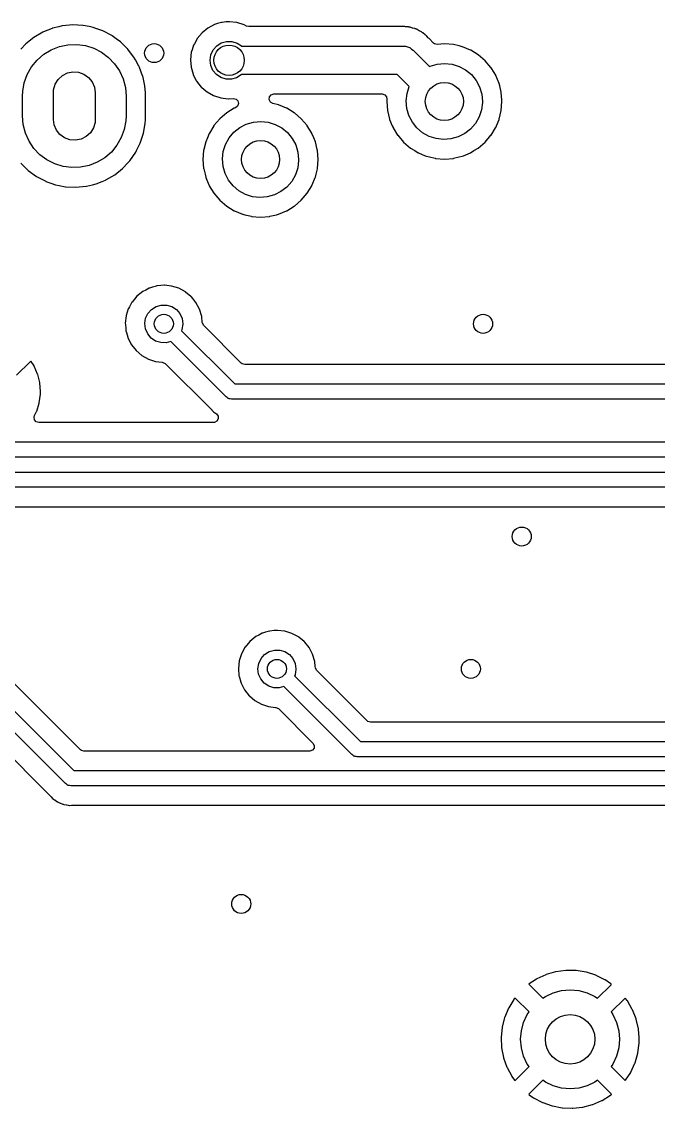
# Model space of a CAD drawing. Extents: x 41 to 172, y -238 to -26.
# Drawn here: x 59.26 to 75.98, y -135.67 to -107.12 of the extents above; entities that cross this region are included whole.
import ezdxf

# ---------------------------------------------------------------- set-up
doc = ezdxf.new("R2010")
doc.units = 0
doc.layers.add('BLACK', color=7, linetype='CONTINUOUS')

msp = doc.modelspace()

# ---------------------------------------------------------------- linework, layer by layer
at = {"layer": 'BLACK', "linetype": 'CONTINUOUS'}
for p, q in [((60.0599, -107.299), (59.8277, -107.393)), ((60.0642, -107.297), (60.0599, -107.299)), ((60.0599, -107.299), (60.0599, -107.299)), ((60.2301, -107.257), (60.0642, -107.297)), ((60.3231, -107.234), (60.2301, -107.257)), ((60.3276, -107.233), (60.3231, -107.234)), ((60.3231, -107.234), (60.3231, -107.234)), ((60.5975, -107.207), (60.3276, -107.233)), ((60.6021, -107.207), (60.5975, -107.207)), ((60.8638, -107.22), (60.6021, -107.207)), ((60.6021, -107.207), (60.6021, -107.207)), ((60.8683, -107.22), (60.8638, -107.22)), ((60.8638, -107.22), (60.8638, -107.22)), ((60.8728, -107.221), (60.8683, -107.22)), ((61.0277, -107.252), (60.8728, -107.221)), ((60.8728, -107.221), (60.8728, -107.221)), ((61.1344, -107.273), (61.0277, -107.252)), ((61.208, -107.299), (61.1344, -107.273)), ((61.3857, -107.362), (61.208, -107.299)), ((64.1491, -107.29), (63.995, -107.414)), ((64.2461, -107.239), (64.1491, -107.29)), ((64.3189, -107.201), (64.2461, -107.239)), ((64.3244, -107.198), (64.3189, -107.201)), ((64.3189, -107.201), (64.3189, -107.201)), ((64.4031, -107.175), (64.3244, -107.198)), ((64.5082, -107.144), (64.4031, -107.175)), ((64.5141, -107.143), (64.5082, -107.144)), ((64.5082, -107.144), (64.5082, -107.144)), ((64.5202, -107.142), (64.5141, -107.143)), ((64.5203, -107.142), (64.5202, -107.142)), ((64.6286, -107.132), (64.5203, -107.142)), ((64.7111, -107.125), (64.6286, -107.132)), ((64.7172, -107.125), (64.7111, -107.125)), ((64.9016, -107.145), (64.7172, -107.125)), ((64.7172, -107.125), (64.7172, -107.125)), ((64.9078, -107.145), (64.9016, -107.145)), ((64.9016, -107.145), (64.9016, -107.145)), ((65.0967, -107.204), (64.9078, -107.145)), ((65.1021, -107.207), (65.0967, -107.204)), ((65.1624, -107.239), (65.1021, -107.207)), ((65.1021, -107.207), (65.1021, -107.207)), ((65.2223, -107.254), (65.1624, -107.239)), ((69.1965, -107.254), (65.2223, -107.254)), ((69.2163, -107.253), (69.1965, -107.254)), ((69.2295, -107.251), (69.2163, -107.253)), ((69.2361, -107.251), (69.2295, -107.251)), ((69.2959, -107.254), (69.2361, -107.251)), ((69.2361, -107.251), (69.2361, -107.251)), ((69.3024, -107.254), (69.2959, -107.254)), ((69.3223, -107.254), (69.3024, -107.254)), ((69.3421, -107.257), (69.3223, -107.254)), ((69.3486, -107.257), (69.3421, -107.257)), ((69.3644, -107.258), (69.3486, -107.257)), ((69.4084, -107.26), (69.3644, -107.258)), ((69.415, -107.261), (69.4084, -107.26)), ((69.4084, -107.26), (69.4084, -107.26)), ((69.4279, -107.264), (69.415, -107.261)), ((69.4474, -107.268), (69.4279, -107.264)), ((69.4607, -107.269), (69.4474, -107.268)), ((69.5239, -107.29), (69.4607, -107.269)), ((69.5302, -107.291), (69.5239, -107.29)), ((69.5837, -107.306), (69.5302, -107.291)), ((69.5944, -107.309), (69.5837, -107.306)), ((69.6002, -107.312), (69.5944, -107.309)), ((69.6003, -107.312), (69.6002, -107.312)), ((69.6063, -107.315), (69.6003, -107.312)), ((69.6246, -107.322), (69.6063, -107.315)), ((69.631, -107.324), (69.6246, -107.322)), ((69.6311, -107.324), (69.631, -107.324)), ((69.6373, -107.326), (69.6311, -107.324)), ((69.6431, -107.33), (69.6373, -107.326)), ((59.5788, -107.536), (59.3671, -107.705)), ((59.8128, -107.399), (59.5788, -107.536)), ((59.8277, -107.393), (59.8128, -107.399)), ((61.3858, -107.362), (61.3857, -107.362)), ((61.3901, -107.363), (61.3858, -107.362)), ((61.63, -107.489), (61.3901, -107.363)), ((61.6337, -107.492), (61.63, -107.489)), ((61.741, -107.57), (61.6337, -107.492)), ((61.8493, -107.649), (61.741, -107.57)), ((63.8649, -107.571), (63.7925, -107.703)), ((63.8678, -107.565), (63.8649, -107.571)), ((63.8649, -107.571), (63.8649, -107.571)), ((63.995, -107.414), (63.8678, -107.565)), ((69.6949, -107.36), (69.6431, -107.33)), ((69.6431, -107.33), (69.6431, -107.33)), ((69.7006, -107.363), (69.6949, -107.36)), ((69.7598, -107.393), (69.7006, -107.363)), ((69.7701, -107.401), (69.7598, -107.393)), ((69.7703, -107.401), (69.7701, -107.401)), ((69.7866, -107.413), (69.7703, -107.401)), ((69.7982, -107.419), (69.7866, -107.413)), ((69.8031, -107.424), (69.7982, -107.419)), ((69.8475, -107.464), (69.8031, -107.424)), ((69.8031, -107.424), (69.8031, -107.424)), ((69.8526, -107.468), (69.8475, -107.464)), ((69.8654, -107.478), (69.8526, -107.468)), ((69.868, -107.481), (69.8654, -107.478)), ((69.882, -107.495), (69.868, -107.481)), ((69.8868, -107.499), (69.882, -107.495)), ((69.8937, -107.505), (69.8868, -107.499)), ((69.9362, -107.544), (69.8937, -107.505)), ((69.9441, -107.554), (69.9362, -107.544)), ((69.9569, -107.569), (69.9441, -107.554)), ((70.0725, -107.685), (69.9569, -107.569)), ((59.3639, -107.709), (59.2392, -107.842)), ((59.3671, -107.705), (59.3639, -107.709)), ((59.8387, -107.981), (60.0353, -107.862)), ((60.0353, -107.862), (60.2492, -107.777)), ((60.2492, -107.777), (60.4743, -107.73)), ((60.4743, -107.73), (60.7041, -107.722)), ((60.7041, -107.722), (60.932, -107.752)), ((60.932, -107.752), (61.1517, -107.82)), ((61.1517, -107.82), (61.3567, -107.924)), ((61.9271, -107.725), (61.8493, -107.649)), ((62.0283, -107.824), (61.9271, -107.725)), ((62.0432, -107.839), (62.0283, -107.824)), ((62.0459, -107.842), (62.0432, -107.839)), ((62.067, -107.87), (62.0459, -107.842)), ((62.0459, -107.842), (62.0459, -107.842)), ((62.2077, -108.054), (62.067, -107.87)), ((63.7331, -107.863), (63.7128, -107.927)), ((63.7707, -107.745), (63.7331, -107.863)), ((63.7726, -107.739), (63.7707, -107.745)), ((63.7707, -107.745), (63.7707, -107.745)), ((63.7925, -107.703), (63.7726, -107.739)), ((64.2258, -107.992), (64.2861, -107.863)), ((64.2861, -107.863), (64.3799, -107.757)), ((64.3799, -107.757), (64.4998, -107.682)), ((64.4998, -107.682), (64.6361, -107.643)), ((64.6361, -107.643), (64.7779, -107.643)), ((64.7779, -107.643), (64.9137, -107.684)), ((64.9137, -107.684), (65.0327, -107.761)), ((65.0327, -107.761), (65.0342, -107.763)), ((65.0342, -107.763), (69.276, -107.763)), ((69.276, -107.763), (69.3142, -107.766)), ((69.3142, -107.766), (69.323, -107.766)), ((69.323, -107.766), (69.3282, -107.768)), ((69.3282, -107.768), (69.3405, -107.769)), ((69.3405, -107.769), (69.3903, -107.786)), ((69.3903, -107.786), (69.441, -107.801)), ((69.441, -107.801), (69.4482, -107.806)), ((69.4482, -107.806), (69.4567, -107.809)), ((69.4567, -107.809), (69.4982, -107.842)), ((69.4982, -107.842), (69.5412, -107.873)), ((69.5412, -107.873), (69.9688, -108.3)), ((70.102, -107.707), (70.0725, -107.685)), ((70.1714, -107.722), (70.102, -107.707)), ((70.358, -107.707), (70.1714, -107.722)), ((70.5947, -107.725), (70.358, -107.707)), ((70.5995, -107.727), (70.5947, -107.725)), ((70.7454, -107.762), (70.5995, -107.727)), ((70.5995, -107.727), (70.5995, -107.727)), ((70.8256, -107.781), (70.7454, -107.762)), ((70.8302, -107.783), (70.8256, -107.781)), ((71.0404, -107.87), (70.8302, -107.783)), ((70.8302, -107.783), (70.8302, -107.783)), ((71.045, -107.872), (71.0404, -107.87)), ((71.0404, -107.87), (71.0404, -107.87)), ((71.0492, -107.874), (71.045, -107.872)), ((71.2432, -107.993), (71.0492, -107.874)), ((59.5192, -108.31), (59.665, -108.132)), ((59.665, -108.132), (59.8387, -107.981)), ((61.3567, -107.924), (61.5412, -108.061)), ((61.5412, -108.061), (61.6999, -108.228)), ((62.2464, -108.124), (62.2077, -108.054)), ((62.3393, -108.291), (62.2464, -108.124)), ((63.7128, -107.927), (63.6907, -108.124)), ((63.6907, -108.124), (63.7073, -108.321)), ((64.204, -108.132), (64.2258, -107.992)), ((64.2224, -108.272), (64.204, -108.132)), ((71.2474, -107.996), (71.2432, -107.993)), ((71.2432, -107.993), (71.2432, -107.993)), ((71.428, -108.15), (71.2474, -107.996)), ((71.5822, -108.331), (71.428, -108.15)), ((59.4054, -108.51), (59.5192, -108.31)), ((60.4591, -108.471), (60.6055, -108.441)), ((60.6055, -108.441), (60.7544, -108.452)), ((60.7544, -108.452), (60.8948, -108.503)), ((61.6999, -108.228), (61.8283, -108.419)), ((61.8283, -108.419), (61.9228, -108.628)), ((62.341, -108.295), (62.3393, -108.291)), ((62.3543, -108.331), (62.341, -108.295)), ((62.341, -108.295), (62.341, -108.295)), ((62.4354, -108.545), (62.3543, -108.331)), ((63.7073, -108.321), (63.723, -108.376)), ((63.723, -108.376), (63.7592, -108.502)), ((64.2795, -108.402), (64.2224, -108.272)), ((64.3707, -108.511), (64.2795, -108.402)), ((69.9688, -108.3), (69.9834, -108.293)), ((69.9834, -108.293), (70.1706, -108.238)), ((70.1706, -108.238), (70.365, -108.22)), ((70.365, -108.22), (70.5591, -108.24)), ((70.5591, -108.24), (70.7455, -108.298)), ((70.7455, -108.298), (70.9172, -108.391)), ((70.9172, -108.391), (71.0676, -108.515)), ((71.5848, -108.335), (71.5822, -108.331)), ((71.662, -108.461), (71.5848, -108.335)), ((71.5848, -108.335), (71.5848, -108.335)), ((71.7062, -108.533), (71.662, -108.461)), ((59.286, -108.952), (59.327, -108.726)), ((59.327, -108.726), (59.4054, -108.51)), ((60.1375, -108.766), (60.2162, -108.639)), ((60.2162, -108.639), (60.3261, -108.538)), ((60.3261, -108.538), (60.4591, -108.471)), ((60.8948, -108.503), (61.0165, -108.589)), ((61.0165, -108.589), (61.1105, -108.705)), ((61.1105, -108.705), (61.1697, -108.842)), ((61.9228, -108.628), (61.9806, -108.851)), ((62.4364, -108.549), (62.4354, -108.545)), ((62.4929, -108.805), (62.4364, -108.549)), ((62.4364, -108.549), (62.4364, -108.549)), ((63.7592, -108.502), (63.7618, -108.511)), ((63.7618, -108.511), (63.7646, -108.517)), ((63.7646, -108.517), (63.8407, -108.665)), ((63.8407, -108.665), (63.8522, -108.687)), ((63.8522, -108.687), (63.975, -108.842)), ((64.4887, -108.589), (64.3707, -108.511)), ((64.6241, -108.632), (64.4887, -108.589)), ((64.7658, -108.634), (64.6241, -108.632)), ((64.9026, -108.597), (64.7658, -108.634)), ((65.0234, -108.523), (64.9026, -108.597)), ((65.0322, -108.513), (65.0234, -108.523)), ((69.1207, -108.513), (65.0322, -108.513)), ((69.4376, -108.83), (69.1207, -108.513)), ((71.0676, -108.515), (71.1909, -108.667)), ((71.1909, -108.667), (71.2825, -108.839)), ((71.7081, -108.538), (71.7062, -108.533)), ((71.7952, -108.748), (71.7081, -108.538)), ((71.7081, -108.538), (71.7081, -108.538)), ((71.7971, -108.752), (71.7952, -108.748)), ((71.8108, -108.81), (71.7971, -108.752)), ((59.28, -109.08), (59.286, -108.952)), ((60.09, -108.99), (60.0959, -108.91)), ((60.09, -109.69), (60.09, -108.99)), ((60.0959, -108.91), (60.1375, -108.766)), ((61.1697, -108.842), (61.19, -108.99)), ((61.19, -108.99), (61.19, -109.69)), ((61.9806, -108.851), (62, -109.08)), ((62.4939, -108.81), (62.4929, -108.805)), ((62.4942, -108.814), (62.4939, -108.81)), ((62.5063, -108.981), (62.4942, -108.814)), ((62.5085, -109.011), (62.5063, -108.981)), ((62.5085, -109.7), (62.5085, -109.011)), ((63.975, -108.842), (63.9797, -108.846)), ((63.9797, -108.846), (63.9797, -108.846)), ((63.9797, -108.846), (64.0541, -108.909)), ((64.0541, -108.909), (64.1256, -108.97)), ((64.1256, -108.97), (64.2983, -109.067)), ((65.8104, -109.045), (65.8837, -109.021)), ((65.8837, -109.021), (68.7242, -109.021)), ((68.7242, -109.021), (68.7923, -109.042)), ((69.3581, -109.206), (69.3799, -109.012)), ((69.3799, -109.012), (69.4376, -108.83)), ((71.2825, -108.839), (71.339, -109.026)), ((71.339, -109.026), (71.358, -109.22)), ((71.8513, -108.978), (71.8108, -108.81)), ((71.8525, -108.983), (71.8513, -108.978)), ((71.8675, -109.174), (71.8525, -108.983)), ((59.28, -109.6), (59.28, -109.08)), ((62, -109.08), (62, -109.6)), ((64.2983, -109.067), (64.4864, -109.128)), ((64.4864, -109.128), (64.6828, -109.151)), ((64.6828, -109.151), (64.6889, -109.151)), ((64.6889, -109.151), (64.8186, -109.141)), ((64.6889, -109.151), (64.6889, -109.151)), ((64.8186, -109.141), (64.888, -109.155)), ((64.888, -109.155), (64.9385, -109.205)), ((64.954, -109.275), (64.9295, -109.341)), ((64.9385, -109.205), (64.954, -109.275)), ((65.7601, -109.172), (65.7667, -109.101)), ((65.7928, -109.235), (65.7601, -109.172)), ((65.7667, -109.101), (65.8104, -109.045)), ((65.8543, -109.27), (65.7928, -109.235)), ((65.9996, -109.305), (65.8543, -109.27)), ((66.0042, -109.307), (65.9996, -109.305)), ((66.2144, -109.394), (66.0042, -109.307)), ((66.0042, -109.307), (66.0042, -109.307)), ((68.7923, -109.042), (68.8388, -109.095)), ((68.8388, -109.095), (68.8498, -109.157)), ((68.8498, -109.157), (68.8448, -109.22)), ((68.8448, -109.22), (68.8635, -109.457)), ((69.3744, -109.401), (69.3581, -109.206)), ((71.3576, -109.248), (71.3331, -109.442)), ((71.358, -109.22), (71.3576, -109.248)), ((71.8525, -109.457), (71.8712, -109.22)), ((71.8712, -109.22), (71.8675, -109.174)), ((59.2994, -109.829), (59.28, -109.6)), ((62, -109.6), (61.994, -109.728)), ((64.6426, -109.52), (64.462, -109.674)), ((64.6468, -109.517), (64.6426, -109.52)), ((64.8408, -109.398), (64.6468, -109.517)), ((64.6468, -109.517), (64.6468, -109.517)), ((64.845, -109.396), (64.8408, -109.398)), ((64.8496, -109.394), (64.845, -109.396)), ((64.8765, -109.383), (64.8496, -109.394)), ((64.8496, -109.394), (64.8496, -109.394)), ((64.9295, -109.341), (64.8765, -109.383)), ((66.219, -109.396), (66.2144, -109.394)), ((66.2144, -109.394), (66.2144, -109.394)), ((66.2232, -109.398), (66.219, -109.396)), ((66.4172, -109.517), (66.2232, -109.398)), ((66.4214, -109.52), (66.4172, -109.517)), ((66.4172, -109.517), (66.4172, -109.517)), ((66.602, -109.674), (66.4214, -109.52)), ((68.8635, -109.457), (68.9189, -109.688)), ((69.4282, -109.588), (69.3744, -109.401)), ((69.5174, -109.762), (69.4282, -109.588)), ((71.3331, -109.442), (71.2715, -109.627)), ((71.7971, -109.688), (71.8525, -109.457)), ((59.3572, -110.052), (59.2994, -109.829)), ((60.1103, -109.838), (60.09, -109.69)), ((60.1695, -109.975), (60.1103, -109.838)), ((61.1841, -109.77), (61.1424, -109.914)), ((61.19, -109.69), (61.1841, -109.77)), ((61.994, -109.728), (61.953, -109.954)), ((62.4743, -109.959), (62.5036, -109.79)), ((62.5036, -109.79), (62.5042, -109.786)), ((62.5036, -109.79), (62.5036, -109.79)), ((62.5042, -109.786), (62.5085, -109.7)), ((64.3052, -109.859), (64.1868, -110.052)), ((64.3078, -109.855), (64.3052, -109.859)), ((64.3052, -109.859), (64.3052, -109.859)), ((64.462, -109.674), (64.3078, -109.855)), ((64.9844, -109.907), (65.1574, -109.817)), ((65.1574, -109.817), (65.3446, -109.762)), ((65.3446, -109.762), (65.539, -109.744)), ((65.539, -109.744), (65.7331, -109.764)), ((65.7331, -109.764), (65.9195, -109.822)), ((65.9195, -109.822), (66.0912, -109.915)), ((66.7562, -109.855), (66.602, -109.674)), ((66.7588, -109.859), (66.7562, -109.855)), ((66.8772, -110.052), (66.7588, -109.859)), ((66.7588, -109.859), (66.7588, -109.859)), ((68.9189, -109.688), (68.9208, -109.692)), ((68.9208, -109.692), (68.9208, -109.692)), ((68.9208, -109.692), (68.9898, -109.859)), ((68.9898, -109.859), (69.0098, -109.907)), ((69.6387, -109.915), (69.5174, -109.762)), ((71.1751, -109.796), (71.0476, -109.944)), ((71.2715, -109.627), (71.1751, -109.796)), ((71.7062, -109.907), (71.7262, -109.859)), ((71.7262, -109.859), (71.7952, -109.692)), ((71.7952, -109.692), (71.7971, -109.688)), ((71.7952, -109.692), (71.7952, -109.692)), ((59.4517, -110.261), (59.3572, -110.052)), ((60.2635, -110.091), (60.1695, -109.975)), ((60.3852, -110.177), (60.2635, -110.091)), ((60.5256, -110.228), (60.3852, -110.177)), ((60.9539, -110.142), (60.8209, -110.209)), ((61.0638, -110.041), (60.9539, -110.142)), ((61.1424, -109.914), (61.0638, -110.041)), ((61.8746, -110.17), (61.7608, -110.37)), ((61.953, -109.954), (61.8746, -110.17)), ((62.3734, -110.311), (62.4578, -110.053)), ((62.4578, -110.053), (62.4743, -109.959)), ((64.1365, -110.171), (64.0929, -110.276)), ((64.1819, -110.062), (64.1365, -110.171)), ((64.1838, -110.057), (64.1819, -110.062)), ((64.1819, -110.062), (64.1819, -110.062)), ((64.1868, -110.052), (64.1838, -110.057)), ((64.6129, -110.35), (64.7069, -110.179)), ((64.7069, -110.179), (64.8323, -110.03)), ((64.8323, -110.03), (64.9844, -109.907)), ((66.0912, -109.915), (66.2416, -110.039)), ((66.2416, -110.039), (66.3649, -110.191)), ((66.8802, -110.057), (66.8772, -110.052)), ((66.8821, -110.062), (66.8802, -110.057)), ((66.9275, -110.171), (66.8821, -110.062)), ((66.8821, -110.062), (66.8821, -110.062)), ((66.9711, -110.276), (66.9275, -110.171)), ((69.0098, -109.907), (69.0123, -109.911)), ((69.0123, -109.911), (69.1312, -110.105)), ((69.1312, -110.105), (69.1312, -110.105)), ((69.1312, -110.105), (69.1338, -110.109)), ((69.1338, -110.109), (69.288, -110.29)), ((69.7873, -110.041), (69.6387, -109.915)), ((69.9577, -110.136), (69.7873, -110.041)), ((70.1433, -110.197), (69.9577, -110.136)), ((70.7196, -110.152), (70.5316, -110.205)), ((70.8938, -110.064), (70.7196, -110.152)), ((71.0476, -109.944), (70.8938, -110.064)), ((71.428, -110.29), (71.5822, -110.109)), ((71.5822, -110.109), (71.5848, -110.105)), ((71.5848, -110.105), (71.7037, -109.911)), ((71.5848, -110.105), (71.5848, -110.105)), ((71.7037, -109.911), (71.7062, -109.907)), ((59.5801, -110.452), (59.4517, -110.261)), ((59.7388, -110.619), (59.5801, -110.452)), ((60.6745, -110.239), (60.5256, -110.228)), ((60.8209, -110.209), (60.6745, -110.239)), ((61.7608, -110.37), (61.615, -110.548)), ((62.2732, -110.512), (62.3713, -110.315)), ((62.3713, -110.315), (62.3734, -110.311)), ((62.3713, -110.315), (62.3713, -110.315)), ((64.0917, -110.281), (64.0438, -110.481)), ((64.0929, -110.276), (64.0917, -110.281)), ((64.5539, -110.536), (64.6129, -110.35)), ((66.3649, -110.191), (66.4565, -110.363)), ((66.4565, -110.363), (66.513, -110.55)), ((66.9723, -110.281), (66.9711, -110.276)), ((67.0202, -110.481), (66.9723, -110.281)), ((69.288, -110.29), (69.4686, -110.444)), ((69.4686, -110.444), (69.4728, -110.447)), ((69.4728, -110.447), (69.4728, -110.447)), ((69.4728, -110.447), (69.5796, -110.512)), ((70.3371, -110.22), (70.1433, -110.197)), ((70.5316, -110.205), (70.3371, -110.22)), ((71.1364, -110.512), (71.2432, -110.447)), ((71.2432, -110.447), (71.2474, -110.444)), ((71.2432, -110.447), (71.2432, -110.447)), ((71.2474, -110.444), (71.428, -110.29)), ((59.9233, -110.756), (59.7388, -110.619)), ((61.4413, -110.699), (61.2447, -110.818)), ((61.615, -110.548), (61.4413, -110.699)), ((62.098, -110.776), (62.2526, -110.554)), ((62.2526, -110.554), (62.2732, -110.512)), ((64.0375, -110.507), (64.0188, -110.744)), ((64.0188, -110.744), (64.0375, -110.981)), ((64.0438, -110.481), (64.0375, -110.507)), ((64.5321, -110.73), (64.5539, -110.536)), ((64.5484, -110.925), (64.5321, -110.73)), ((66.513, -110.55), (66.532, -110.744)), ((66.532, -110.744), (66.5316, -110.772)), ((67.0265, -110.507), (67.0202, -110.481)), ((67.0452, -110.744), (67.0265, -110.507)), ((67.0265, -110.981), (67.0452, -110.744)), ((69.5796, -110.512), (69.671, -110.568)), ((69.671, -110.568), (69.6756, -110.57)), ((69.6756, -110.57), (69.6756, -110.57)), ((69.6756, -110.57), (69.853, -110.644)), ((69.853, -110.644), (69.8904, -110.659)), ((69.8904, -110.659), (69.9706, -110.678)), ((69.9706, -110.678), (70.1165, -110.713)), ((70.1165, -110.713), (70.1165, -110.713)), ((70.1165, -110.713), (70.1213, -110.715)), ((70.1213, -110.715), (70.358, -110.733)), ((70.358, -110.733), (70.5947, -110.715)), ((70.5947, -110.715), (70.5995, -110.713)), ((70.5995, -110.713), (70.7454, -110.678)), ((70.5995, -110.713), (70.5995, -110.713)), ((70.7454, -110.678), (70.8256, -110.659)), ((70.8256, -110.659), (70.863, -110.644)), ((70.863, -110.644), (71.0404, -110.57)), ((71.0404, -110.57), (71.045, -110.568)), ((71.0404, -110.57), (71.0404, -110.57)), ((71.045, -110.568), (71.1364, -110.512)), ((59.2401, -110.845), (59.3191, -110.922)), ((59.3191, -110.922), (59.4307, -111.031)), ((59.4307, -111.031), (59.65, -111.191)), ((60.1283, -110.86), (59.9233, -110.756)), ((60.348, -110.928), (60.1283, -110.86)), ((60.5759, -110.958), (60.348, -110.928)), ((60.8057, -110.95), (60.5759, -110.958)), ((61.0308, -110.903), (60.8057, -110.95)), ((61.2447, -110.818), (61.0308, -110.903)), ((61.7012, -111.144), (61.9033, -110.982)), ((61.9033, -110.982), (61.9094, -110.977)), ((61.9094, -110.977), (61.9129, -110.975)), ((61.9094, -110.977), (61.9094, -110.977)), ((61.9129, -110.975), (62.0344, -110.845)), ((62.0344, -110.845), (62.0949, -110.78)), ((62.0949, -110.78), (62.098, -110.776)), ((62.0949, -110.78), (62.0949, -110.78)), ((64.0375, -110.981), (64.0386, -110.986)), ((64.0386, -110.986), (64.0386, -110.986)), ((64.0386, -110.986), (64.0736, -111.131)), ((64.6022, -111.112), (64.5484, -110.925)), ((66.5071, -110.966), (66.4455, -111.151)), ((66.5316, -110.772), (66.5071, -110.966)), ((66.9904, -111.131), (67.0254, -110.986)), ((67.0254, -110.986), (67.0265, -110.981)), ((67.0254, -110.986), (67.0254, -110.986)), ((59.65, -111.191), (59.8899, -111.317)), ((59.8899, -111.317), (59.8942, -111.318)), ((59.8942, -111.318), (59.8943, -111.318)), ((59.8943, -111.318), (60.0271, -111.365)), ((61.2158, -111.383), (61.375, -111.318)), ((61.375, -111.318), (61.4629, -111.283)), ((61.4629, -111.283), (61.4672, -111.281)), ((61.4629, -111.283), (61.4629, -111.283)), ((61.4672, -111.281), (61.7012, -111.144)), ((64.0736, -111.131), (64.0929, -111.212)), ((64.0929, -111.212), (64.0948, -111.216)), ((64.0948, -111.216), (64.0948, -111.216)), ((64.0948, -111.216), (64.1742, -111.408)), ((64.6914, -111.286), (64.6022, -111.112)), ((64.8127, -111.439), (64.6914, -111.286)), ((66.3491, -111.32), (66.2216, -111.468)), ((66.4455, -111.151), (66.3491, -111.32)), ((66.8898, -111.408), (66.9692, -111.216)), ((66.9692, -111.216), (66.9711, -111.212)), ((66.9692, -111.216), (66.9692, -111.216)), ((66.9711, -111.212), (66.9904, -111.131)), ((60.0271, -111.365), (60.1456, -111.407)), ((60.1456, -111.407), (60.2435, -111.426)), ((60.2435, -111.426), (60.4072, -111.459)), ((60.4072, -111.459), (60.4072, -111.459)), ((60.4072, -111.459), (60.4117, -111.46)), ((60.4117, -111.46), (60.4162, -111.46)), ((60.4162, -111.46), (60.4162, -111.46)), ((60.4162, -111.46), (60.6779, -111.473)), ((60.6779, -111.473), (60.6779, -111.473)), ((60.6779, -111.473), (60.6825, -111.473)), ((60.6825, -111.473), (60.9524, -111.447)), ((60.9524, -111.447), (60.9569, -111.446)), ((60.9569, -111.446), (61.1166, -111.407)), ((60.9569, -111.446), (60.9569, -111.446)), ((61.1166, -111.407), (61.2158, -111.383)), ((64.1742, -111.408), (64.1838, -111.431)), ((64.1838, -111.431), (64.1863, -111.435)), ((64.1863, -111.435), (64.3052, -111.629)), ((64.9613, -111.565), (64.8127, -111.439)), ((65.1317, -111.66), (64.9613, -111.565)), ((66.0678, -111.588), (65.8936, -111.676)), ((66.2216, -111.468), (66.0678, -111.588)), ((66.7588, -111.629), (66.8777, -111.435)), ((66.8777, -111.435), (66.8802, -111.431)), ((66.8802, -111.431), (66.8898, -111.408)), ((64.3052, -111.629), (64.3052, -111.629)), ((64.3052, -111.629), (64.3078, -111.633)), ((64.3078, -111.633), (64.462, -111.814)), ((64.462, -111.814), (64.6426, -111.968)), ((65.3173, -111.721), (65.1317, -111.66)), ((65.5111, -111.744), (65.3173, -111.721)), ((65.7056, -111.729), (65.5111, -111.744)), ((65.8936, -111.676), (65.7056, -111.729)), ((66.4214, -111.968), (66.602, -111.814)), ((66.602, -111.814), (66.7562, -111.633)), ((66.7562, -111.633), (66.7588, -111.629)), ((66.7588, -111.629), (66.7588, -111.629)), ((64.6426, -111.968), (64.6468, -111.971)), ((64.6468, -111.971), (64.6468, -111.971)), ((64.6468, -111.971), (64.8408, -112.09)), ((64.8408, -112.09), (64.845, -112.092)), ((64.845, -112.092), (64.8496, -112.094)), ((64.8496, -112.094), (64.8496, -112.094)), ((64.8496, -112.094), (65.0598, -112.181)), ((65.0598, -112.181), (65.0644, -112.183)), ((65.9996, -112.183), (66.0042, -112.181)), ((66.0042, -112.181), (66.2144, -112.094)), ((66.2144, -112.094), (66.219, -112.092)), ((66.2144, -112.094), (66.2144, -112.094)), ((66.219, -112.092), (66.2232, -112.09)), ((66.2232, -112.09), (66.4172, -111.971)), ((66.4172, -111.971), (66.4214, -111.968)), ((66.4172, -111.971), (66.4172, -111.971)), ((65.0644, -112.183), (65.1144, -112.195)), ((65.1144, -112.195), (65.2905, -112.237)), ((65.2905, -112.237), (65.2905, -112.237)), ((65.2905, -112.237), (65.2953, -112.239)), ((65.2953, -112.239), (65.532, -112.257)), ((65.532, -112.257), (65.7687, -112.239)), ((65.7687, -112.239), (65.7735, -112.237)), ((65.7735, -112.237), (65.9496, -112.195)), ((65.7735, -112.237), (65.7735, -112.237)), ((65.9496, -112.195), (65.9996, -112.183)), ((62.5161, -114.173), (62.4371, -114.214)), ((62.6069, -114.125), (62.5161, -114.173)), ((62.6124, -114.122), (62.6069, -114.125)), ((62.6069, -114.125), (62.6069, -114.125)), ((62.6911, -114.099), (62.6124, -114.122)), ((62.7962, -114.068), (62.6911, -114.099)), ((62.8021, -114.067), (62.7962, -114.068)), ((62.7962, -114.068), (62.7962, -114.068)), ((62.8082, -114.066), (62.8021, -114.067)), ((62.8083, -114.066), (62.8082, -114.066)), ((62.9166, -114.056), (62.8083, -114.066)), ((62.9991, -114.049), (62.9166, -114.056)), ((63.0052, -114.049), (62.9991, -114.049)), ((63.1896, -114.069), (63.0052, -114.049)), ((63.0052, -114.049), (63.0052, -114.049)), ((63.1958, -114.069), (63.1896, -114.069)), ((63.1896, -114.069), (63.1896, -114.069)), ((63.3847, -114.128), (63.1958, -114.069)), ((63.5587, -114.222), (63.3847, -114.128)), ((62.283, -114.338), (62.1558, -114.489)), ((62.4371, -114.214), (62.283, -114.338)), ((63.5634, -114.226), (63.5587, -114.222)), ((63.7047, -114.343), (63.5634, -114.226)), ((63.5634, -114.226), (63.5634, -114.226)), ((63.7111, -114.348), (63.7047, -114.343)), ((63.715, -114.353), (63.7111, -114.348)), ((63.75, -114.396), (63.715, -114.353)), ((63.715, -114.353), (63.715, -114.353)), ((63.8361, -114.501), (63.75, -114.396)), ((62.0587, -114.669), (62.0026, -114.845)), ((62.0606, -114.663), (62.0587, -114.669)), ((62.0587, -114.669), (62.0587, -114.669)), ((62.0873, -114.614), (62.0606, -114.663)), ((62.1529, -114.495), (62.0873, -114.614)), ((62.1558, -114.489), (62.1529, -114.495)), ((62.1529, -114.495), (62.1529, -114.495)), ((62.5741, -114.787), (62.6679, -114.681)), ((62.6679, -114.681), (62.7878, -114.606)), ((62.7878, -114.606), (62.9241, -114.567)), ((62.9241, -114.567), (63.0659, -114.567)), ((63.0659, -114.567), (63.2017, -114.608)), ((63.2017, -114.608), (63.3207, -114.685)), ((63.3207, -114.685), (63.4132, -114.793)), ((63.9289, -114.676), (63.8361, -114.501)), ((63.9861, -114.865), (63.9289, -114.676)), ((62.0008, -114.851), (61.9787, -115.048)), ((62.0026, -114.845), (62.0008, -114.851)), ((62.492, -115.056), (62.5138, -114.916)), ((62.5138, -114.916), (62.5741, -114.787)), ((63.4132, -114.793), (63.4719, -114.922)), ((63.4719, -114.922), (63.492, -115.062)), ((63.9867, -114.871), (63.9861, -114.865)), ((64.0022, -115.03), (63.9867, -114.871)), ((64.0045, -115.044), (64.0022, -115.03)), ((61.9787, -115.048), (61.9814, -115.08)), ((61.9814, -115.08), (61.9899, -115.181)), ((61.9899, -115.181), (61.9953, -115.245)), ((61.9953, -115.245), (62.0086, -115.292)), ((62.0086, -115.292), (62.0442, -115.415)), ((62.5104, -115.196), (62.492, -115.056)), ((62.5675, -115.326), (62.5104, -115.196)), ((63.4683, -115.214), (63.4548, -115.242)), ((63.4548, -115.242), (64.8528, -116.64)), ((63.4919, -115.074), (63.4683, -115.214)), ((63.492, -115.062), (63.4919, -115.074)), ((64.0385, -115.107), (64.0045, -115.044)), ((65.0266, -116.095), (64.0385, -115.107)), ((62.0442, -115.415), (62.0498, -115.435)), ((62.0498, -115.435), (62.0526, -115.441)), ((62.0526, -115.441), (62.1274, -115.586)), ((62.1274, -115.586), (62.1402, -115.611)), ((62.6587, -115.435), (62.5675, -115.326)), ((62.7767, -115.513), (62.6587, -115.435)), ((62.9121, -115.556), (62.7767, -115.513)), ((63.0538, -115.558), (62.9121, -115.556)), ((63.1729, -115.526), (63.0538, -115.558)), ((64.6286, -116.981), (63.1729, -115.526)), ((62.1402, -115.611), (62.263, -115.766)), ((62.263, -115.766), (62.4136, -115.894)), ((59.489, -116.05), (59.1267, -116.412)), ((59.4985, -116.046), (59.489, -116.05)), ((59.5092, -116.055), (59.4985, -116.046)), ((59.5823, -116.168), (59.5092, -116.055)), ((59.5872, -116.177), (59.5823, -116.168)), ((59.6754, -116.38), (59.5872, -116.177)), ((62.4136, -115.894), (62.5863, -115.991)), ((62.5863, -115.991), (62.7744, -116.052)), ((62.7744, -116.052), (62.9514, -116.073)), ((62.9514, -116.073), (62.9643, -116.074)), ((62.9643, -116.074), (63.0295, -116.102)), ((63.0295, -116.102), (63.0384, -116.11)), ((63.0384, -116.11), (64.2485, -117.321)), ((65.0475, -116.111), (65.0266, -116.095)), ((65.1157, -116.131), (65.0475, -116.111)), ((78.0143, -116.131), (65.1157, -116.131)), ((59.6787, -116.39), (59.6754, -116.38)), ((59.7326, -116.604), (59.6787, -116.39)), ((59.7343, -116.614), (59.7326, -116.604)), ((59.7525, -116.837), (59.7343, -116.614)), ((64.8528, -116.64), (78.2772, -116.64)), ((59.7216, -117.133), (59.7507, -116.912)), ((59.7507, -116.912), (59.7512, -116.906)), ((59.7512, -116.906), (59.7527, -116.843)), ((59.7527, -116.843), (59.7525, -116.837)), ((64.6569, -116.999), (64.6286, -116.981)), ((64.683, -117.02), (64.6569, -116.999)), ((64.6942, -117.023), (64.683, -117.02)), ((64.7039, -117.029), (64.6942, -117.023)), ((64.7371, -117.033), (64.7039, -117.029)), ((64.7697, -117.04), (64.7371, -117.033)), ((59.6551, -117.355), (59.7194, -117.144)), ((59.7194, -117.144), (59.7216, -117.133)), ((78.36, -117.04), (64.7697, -117.04)), ((59.5857, -117.512), (59.5975, -117.474)), ((59.5958, -117.582), (59.5857, -117.512)), ((59.6423, -117.635), (59.5958, -117.582)), ((59.5975, -117.474), (59.6513, -117.365)), ((59.6513, -117.365), (59.6551, -117.355)), ((64.2485, -117.321), (64.2544, -117.327)), ((64.2544, -117.327), (64.2924, -117.37)), ((64.2924, -117.37), (64.2987, -117.375)), ((64.2987, -117.375), (64.3447, -117.407)), ((64.3447, -117.407), (64.35, -117.411)), ((64.35, -117.411), (64.3746, -117.43)), ((64.3746, -117.43), (64.4159, -117.488)), ((64.4194, -117.559), (64.3839, -117.621)), ((64.4159, -117.488), (64.4194, -117.559)), ((59.7104, -117.655), (59.6423, -117.635)), ((64.2969, -117.655), (59.7104, -117.655)), ((64.3209, -117.653), (64.2969, -117.655)), ((64.3839, -117.621), (64.3209, -117.653)), ((49.3588, -118.164), (79.6732, -118.164)), ((79.756, -118.564), (49.2757, -118.564)), ((45.1872, -118.956), (129.176, -118.956)), ((129.259, -119.356), (45.1875, -119.356)), ((45.5091, -119.865), (121.236, -119.865)), ((65.4066, -123.28), (65.2525, -123.403)), ((65.4856, -123.238), (65.4066, -123.28)), ((65.5764, -123.191), (65.4856, -123.238)), ((65.5819, -123.188), (65.5764, -123.191)), ((65.5764, -123.191), (65.5764, -123.191)), ((65.6632, -123.164), (65.5819, -123.188)), ((65.7657, -123.134), (65.6632, -123.164)), ((65.7716, -123.132), (65.7657, -123.134)), ((65.7657, -123.134), (65.7657, -123.134)), ((65.7777, -123.132), (65.7716, -123.132)), ((65.7778, -123.132), (65.7777, -123.132)), ((65.8861, -123.122), (65.7778, -123.132)), ((65.9686, -123.114), (65.8861, -123.122)), ((65.9747, -123.115), (65.9686, -123.114)), ((66.1591, -123.134), (65.9747, -123.115)), ((65.9747, -123.115), (65.9747, -123.115)), ((66.1653, -123.135), (66.1591, -123.134)), ((66.1591, -123.134), (66.1591, -123.134)), ((66.3542, -123.193), (66.1653, -123.135)), ((66.5282, -123.287), (66.3542, -123.193)), ((66.5329, -123.291), (66.5282, -123.287)), ((66.6742, -123.408), (66.5329, -123.291)), ((66.5329, -123.291), (66.5329, -123.291)), ((65.1224, -123.56), (65.0738, -123.649)), ((65.1253, -123.555), (65.1224, -123.56)), ((65.1224, -123.56), (65.1224, -123.56)), ((65.2525, -123.403), (65.1253, -123.555)), ((66.6806, -123.413), (66.6742, -123.408)), ((66.6845, -123.418), (66.6806, -123.413)), ((66.6934, -123.429), (66.6845, -123.418)), ((66.6845, -123.418), (66.6845, -123.418)), ((66.8056, -123.567), (66.6934, -123.429)), ((66.8984, -123.741), (66.8056, -123.567)), ((64.9967, -123.834), (64.9703, -123.917)), ((65.0282, -123.734), (64.9967, -123.834)), ((65.0301, -123.728), (65.0282, -123.734)), ((65.0282, -123.734), (65.0282, -123.734)), ((65.0738, -123.649), (65.0301, -123.728)), ((65.4833, -123.981), (65.5436, -123.853)), ((65.5436, -123.853), (65.6374, -123.747)), ((65.6374, -123.747), (65.7573, -123.671)), ((65.7573, -123.671), (65.8936, -123.632)), ((65.8936, -123.632), (66.0354, -123.633)), ((66.0354, -123.633), (66.1712, -123.674)), ((66.1712, -123.674), (66.2902, -123.751)), ((66.2902, -123.751), (66.3827, -123.858)), ((66.3827, -123.858), (66.4414, -123.987)), ((66.9556, -123.931), (66.8984, -123.741)), ((60.8051, -126.255), (58.7094, -124.159)), ((64.9703, -123.917), (64.9482, -124.113)), ((64.9482, -124.113), (64.9648, -124.31)), ((65.4615, -124.121), (65.4833, -123.981)), ((65.4799, -124.262), (65.4615, -124.121)), ((66.4614, -124.14), (66.4378, -124.28)), ((66.4414, -123.987), (66.4615, -124.127)), ((66.4615, -124.127), (66.4614, -124.14)), ((66.9686, -124.063), (66.9556, -123.931)), ((66.9717, -124.095), (66.9686, -124.063)), ((66.974, -124.11), (66.9717, -124.095)), ((67.008, -124.172), (66.974, -124.11)), ((58.164, -124.333), (60.6313, -126.8)), ((64.9648, -124.31), (64.9665, -124.316)), ((64.9665, -124.316), (65.0117, -124.474)), ((65.537, -124.392), (65.4799, -124.262)), ((65.6282, -124.5), (65.537, -124.392)), ((66.4378, -124.28), (66.4243, -124.307)), ((66.4243, -124.307), (68.1548, -126.038)), ((68.3286, -125.493), (67.008, -124.172)), ((60.4071, -127.141), (57.8812, -124.615)), ((65.0117, -124.474), (65.0193, -124.501)), ((65.0193, -124.501), (65.1097, -124.676)), ((65.1097, -124.676), (65.2325, -124.831)), ((65.7462, -124.579), (65.6282, -124.5)), ((65.8816, -124.621), (65.7462, -124.579)), ((66.0233, -124.624), (65.8816, -124.621)), ((66.1424, -124.591), (66.0233, -124.624)), ((67.9306, -126.379), (66.1424, -124.591)), ((65.2325, -124.831), (65.2372, -124.835)), ((65.2372, -124.835), (65.2372, -124.835)), ((65.2372, -124.835), (65.3776, -124.955)), ((65.3776, -124.955), (65.3832, -124.96)), ((65.3832, -124.96), (65.5558, -125.056)), ((57.7074, -125.161), (60.0271, -127.481)), ((65.5558, -125.056), (65.7439, -125.117)), ((65.7439, -125.117), (65.9209, -125.138)), ((65.9209, -125.138), (65.9338, -125.14)), ((65.9338, -125.14), (65.999, -125.168)), ((65.999, -125.168), (66.0079, -125.176)), ((66.0079, -125.176), (66.9084, -126.076)), ((68.3495, -125.509), (68.3286, -125.493)), ((68.4177, -125.529), (68.3495, -125.509)), ((83.9398, -125.529), (68.4177, -125.529)), ((66.9084, -126.076), (66.9425, -126.139)), ((66.9425, -126.139), (66.9374, -126.21)), ((68.1548, -126.038), (84.3448, -126.038)), ((60.826, -126.271), (60.8051, -126.255)), ((60.8942, -126.291), (60.826, -126.271)), ((66.8193, -126.291), (60.8942, -126.291)), ((66.8283, -126.291), (66.8193, -126.291)), ((66.8948, -126.266), (66.8283, -126.291)), ((66.9374, -126.21), (66.8948, -126.266)), ((67.9589, -126.397), (67.9306, -126.379)), ((67.985, -126.418), (67.9589, -126.397)), ((67.9962, -126.421), (67.985, -126.418)), ((68.0059, -126.427), (67.9962, -126.421)), ((68.0391, -126.431), (68.0059, -126.427)), ((68.0717, -126.438), (68.0391, -126.431)), ((84.4731, -126.438), (68.0717, -126.438)), ((60.6313, -126.8), (86.0232, -126.8)), ((60.4354, -127.159), (60.4071, -127.141)), ((60.4615, -127.18), (60.4354, -127.159)), ((60.4727, -127.183), (60.4615, -127.18)), ((60.4824, -127.189), (60.4727, -127.183)), ((60.5156, -127.193), (60.4824, -127.189)), ((60.5482, -127.2), (60.5156, -127.193)), ((86.106, -127.2), (60.5482, -127.2)), ((60.0271, -127.481), (60.0329, -127.487)), ((60.0329, -127.487), (60.0709, -127.53)), ((60.0709, -127.53), (60.1232, -127.567)), ((60.1232, -127.567), (60.1285, -127.571)), ((60.1285, -127.571), (60.1788, -127.61)), ((60.1788, -127.61), (60.1857, -127.614)), ((60.1857, -127.614), (60.188, -127.615)), ((60.188, -127.615), (60.2027, -127.623)), ((60.2027, -127.623), (60.205, -127.625)), ((60.205, -127.625), (60.2112, -127.629)), ((60.2112, -127.629), (60.2183, -127.632)), ((60.2183, -127.632), (60.2183, -127.632)), ((60.2183, -127.632), (60.2708, -127.652)), ((60.2708, -127.652), (60.2768, -127.655)), ((60.2768, -127.655), (60.3351, -127.681)), ((60.3351, -127.681), (60.3425, -127.682)), ((60.3425, -127.682), (60.3451, -127.683)), ((60.3451, -127.683), (60.3613, -127.688)), ((60.3613, -127.688), (60.3639, -127.689)), ((60.3639, -127.689), (60.371, -127.691)), ((60.371, -127.691), (60.3785, -127.692)), ((60.3785, -127.692), (60.4344, -127.7)), ((60.4344, -127.7), (60.4409, -127.701)), ((60.4409, -127.701), (60.4793, -127.708)), ((60.4793, -127.708), (60.5037, -127.712)), ((60.5037, -127.712), (60.5113, -127.712)), ((60.5113, -127.712), (60.5659, -127.709)), ((60.5113, -127.712), (60.5113, -127.712)), ((60.5659, -127.709), (60.5731, -127.709)), ((60.5731, -127.709), (86.0771, -127.709)), ((73.0208, -132.162), (72.7853, -132.27)), ((73.0295, -132.158), (73.0208, -132.162)), ((73.2785, -132.086), (73.0295, -132.158)), ((73.2877, -132.084), (73.2785, -132.086)), ((73.5447, -132.049), (73.2877, -132.084)), ((73.554, -132.048), (73.5447, -132.049)), ((73.8133, -132.052), (73.554, -132.048)), ((73.8226, -132.053), (73.8133, -132.052)), ((74.0786, -132.094), (73.8226, -132.053)), ((74.0877, -132.096), (74.0786, -132.094)), ((74.3347, -132.176), (74.0877, -132.096)), ((72.5862, -132.4), (72.5771, -132.411)), ((72.5771, -132.411), (72.5817, -132.42)), ((72.5817, -132.42), (72.9414, -132.78)), ((72.7771, -132.275), (72.5862, -132.4)), ((72.7853, -132.27), (72.7771, -132.275)), ((74.3434, -132.179), (74.3347, -132.176)), ((74.576, -132.294), (74.3434, -132.179)), ((74.3786, -132.78), (74.7343, -132.424)), ((74.584, -132.298), (74.576, -132.294)), ((74.7313, -132.401), (74.584, -132.298)), ((74.7391, -132.411), (74.7313, -132.401)), ((74.7343, -132.424), (74.7407, -132.413)), ((74.7407, -132.413), (74.7391, -132.411)), ((72.9414, -132.78), (73.01, -132.732)), ((73.01, -132.732), (73.2154, -132.636)), ((73.2154, -132.636), (73.4343, -132.578)), ((73.4343, -132.578), (73.66, -132.558)), ((73.66, -132.558), (73.8857, -132.578)), ((73.8857, -132.578), (74.1046, -132.636)), ((74.1046, -132.636), (74.31, -132.732)), ((74.31, -132.732), (74.3786, -132.78)), ((72.1815, -132.809), (72.047, -133.031)), ((72.1869, -132.802), (72.1815, -132.809)), ((72.2025, -132.783), (72.1869, -132.802)), ((72.2125, -132.776), (72.2025, -132.783)), ((72.2258, -132.783), (72.2125, -132.776)), ((72.5822, -133.139), (72.2258, -132.783)), ((75.0935, -132.784), (74.7378, -133.139)), ((75.1051, -132.777), (75.0935, -132.784)), ((75.117, -132.786), (75.1051, -132.777)), ((75.1602, -132.84), (75.117, -132.786)), ((75.1654, -132.848), (75.1602, -132.84)), ((75.2941, -133.073), (75.1654, -132.848)), ((71.9395, -133.287), (71.8756, -133.539)), ((71.9424, -133.278), (71.9395, -133.287)), ((72.0427, -133.039), (71.9424, -133.278)), ((72.047, -133.031), (72.0427, -133.039)), ((72.4384, -133.413), (72.5342, -133.208)), ((72.5342, -133.208), (72.5822, -133.139)), ((74.7378, -133.139), (74.7858, -133.208)), ((74.7858, -133.208), (74.8816, -133.413)), ((75.2981, -133.082), (75.2941, -133.073)), ((75.3922, -133.324), (75.2981, -133.082)), ((71.874, -133.548), (71.848, -133.806)), ((71.8756, -133.539), (71.874, -133.548)), ((72.3798, -133.632), (72.4384, -133.413)), ((74.8816, -133.413), (74.9402, -133.632)), ((75.3949, -133.332), (75.3922, -133.324)), ((75.4521, -133.585), (75.3949, -133.332)), ((75.4535, -133.595), (75.4521, -133.585)), ((71.848, -133.806), (71.8478, -133.815)), ((71.8478, -133.815), (71.8602, -134.074)), ((72.36, -133.858), (72.3798, -133.632)), ((72.3798, -134.084), (72.36, -133.858)), ((74.9402, -133.632), (74.96, -133.858)), ((74.96, -133.858), (74.9402, -134.084)), ((75.4699, -133.815), (75.4535, -133.595)), ((75.4728, -133.855), (75.4699, -133.815)), ((75.4707, -133.95), (75.473, -133.861)), ((75.473, -133.861), (75.4728, -133.855)), ((71.8602, -134.074), (71.8614, -134.084)), ((71.8614, -134.084), (71.912, -134.338)), ((72.4384, -134.303), (72.3798, -134.084)), ((74.9402, -134.084), (74.8816, -134.303)), ((75.4373, -134.215), (75.4702, -133.956)), ((75.4702, -133.956), (75.4707, -133.95)), ((71.912, -134.338), (71.9144, -134.347)), ((71.9144, -134.347), (72.0021, -134.591)), ((72.5342, -134.508), (72.4384, -134.303)), ((74.8816, -134.303), (74.7858, -134.508)), ((75.365, -134.474), (75.4354, -134.224)), ((75.4354, -134.224), (75.4373, -134.215)), ((72.0021, -134.591), (72.0059, -134.6)), ((72.0059, -134.6), (72.1287, -134.828)), ((72.2274, -134.931), (72.5822, -134.577)), ((72.5822, -134.577), (72.5342, -134.508)), ((74.7858, -134.508), (74.7378, -134.577)), ((74.7378, -134.577), (75.0961, -134.935)), ((75.1168, -134.935), (75.2508, -134.727)), ((75.2508, -134.727), (75.2553, -134.719)), ((75.2553, -134.719), (75.3618, -134.482)), ((75.3618, -134.482), (75.365, -134.474)), ((72.1287, -134.828), (72.1337, -134.836)), ((72.1337, -134.836), (72.2037, -134.93)), ((72.2037, -134.93), (72.215, -134.938)), ((72.215, -134.938), (72.2274, -134.931)), ((72.9414, -134.936), (72.5865, -135.291)), ((73.01, -134.984), (72.9414, -134.936)), ((73.2154, -135.08), (73.01, -134.984)), ((74.31, -134.984), (74.1046, -135.08)), ((74.3786, -134.936), (74.31, -134.984)), ((74.7369, -135.294), (74.3786, -134.936)), ((75.0961, -134.935), (75.1085, -134.942)), ((75.1085, -134.942), (75.1168, -134.935)), ((72.5865, -135.291), (72.5798, -135.303)), ((72.5798, -135.303), (72.5886, -135.314)), ((73.4343, -135.138), (73.2154, -135.08)), ((73.66, -135.158), (73.4343, -135.138)), ((73.8857, -135.138), (73.66, -135.158)), ((74.1046, -135.08), (73.8857, -135.138)), ((74.7421, -135.303), (74.7369, -135.294)), ((74.743, -135.304), (74.7421, -135.303)), ((72.5886, -135.314), (72.6955, -135.393)), ((72.6955, -135.393), (72.7034, -135.398)), ((72.7034, -135.398), (72.9329, -135.519)), ((72.9329, -135.519), (72.9415, -135.522)), ((72.9415, -135.522), (73.1863, -135.608)), ((73.9949, -135.64), (74.2458, -135.573)), ((74.2458, -135.573), (74.2546, -135.57)), ((74.2546, -135.57), (74.4929, -135.468)), ((74.4929, -135.468), (74.5012, -135.464)), ((74.5012, -135.464), (74.7217, -135.327)), ((74.7217, -135.327), (74.7293, -135.322)), ((74.7293, -135.322), (74.7346, -135.317)), ((74.7346, -135.317), (74.743, -135.304)), ((73.1863, -135.608), (73.1953, -135.61)), ((73.1953, -135.61), (73.4502, -135.659)), ((73.4502, -135.659), (73.4594, -135.66)), ((73.4594, -135.66), (73.7186, -135.67)), ((73.7186, -135.67), (73.7279, -135.669)), ((73.7279, -135.669), (73.9858, -135.641)), ((73.9858, -135.641), (73.9949, -135.64))]:
    msp.add_line(p, q, dxfattribs=at)
at = {"layer": 'BLACK'}
for centre, radius in [((62.738, -107.95), 0.25), ((64.704, -108.138), 0.4), ((70.358, -109.22), 0.5), ((65.532, -110.744), 0.5), ((62.992, -115.062), 0.25), ((71.374, -115.062), 0.25), ((72.39, -120.65), 0.25), ((65.9615, -124.127), 0.25), ((71.054, -124.127), 0.25), ((65.024, -130.302), 0.25), ((73.66, -133.858), 0.65)]:
    msp.add_circle(centre, radius, dxfattribs=at)

doc.saveas('drawing.dxf')
